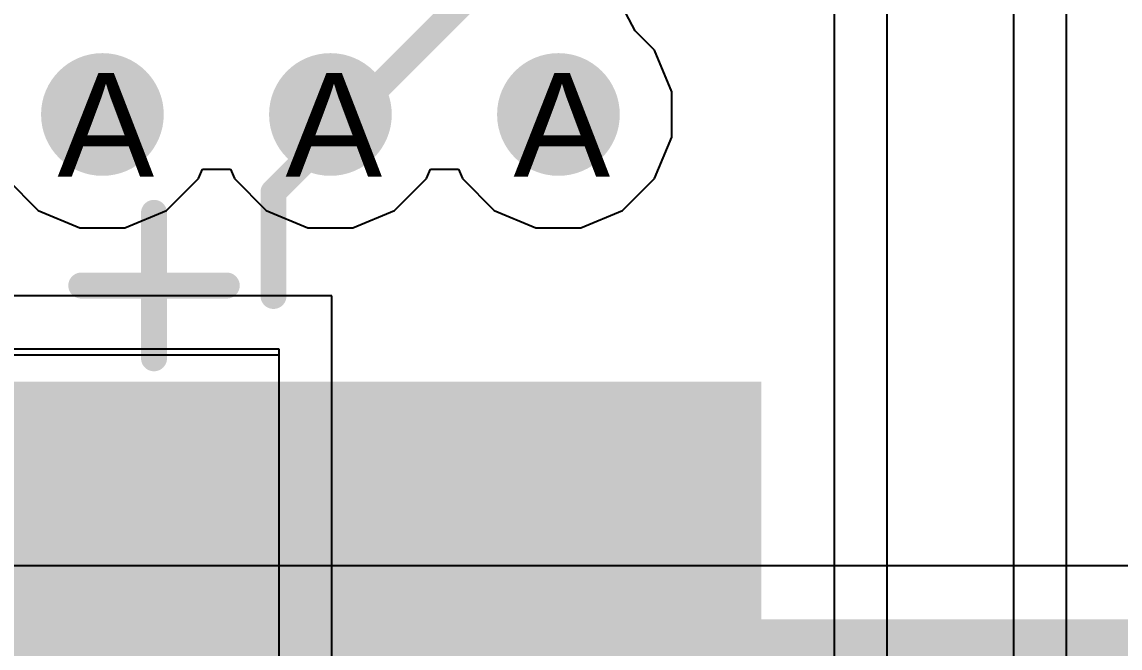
# Model space of a CAD drawing. Header units: inches. Extents: x 0 to 208, y 0 to 213.
# Drawn here: x 0.4802 to 0.6915, y 3.3735 to 3.494 of the extents above; entities that cross this region are included whole.
import ezdxf

# ---------------------------------------------------------------- set-up
doc = ezdxf.new("R2010")
doc.units = ezdxf.units.IN
doc.header["$MEASUREMENT"] = 0
for name, color, linetype in [('Bottom Layer', 5, 'Continuous'), ('Drill Drawing', 1, 'Continuous'), ('L2_GND1', 16, 'Continuous'), ('L3_SIG1', 76, 'Continuous'), ('L4_PWR', 90, 'Continuous'), ('L5_GND2', 156, 'Continuous'), ('L6_SIG2', 130, 'Continuous'), ('L7_GND3', 216, 'Continuous'), ('Top Layer', 1, 'Continuous'), ('Top Overlay', 2, 'Continuous'), ('Top Paste', 8, 'Continuous'), ('Top Solder', 216, 'Continuous'), ('Via Holes', 16, 'Continuous')]:
    doc.layers.add(name, color=color, linetype=linetype)
doc.styles.add('Arial', font='', dxfattribs={"height": 0.2})
doc.styles.get('Arial').set_extended_font_data('Arial')

# ---------------------------------------------------------------- blocks, each defined once
blk = doc.blocks.new('RVT1H101M0607_16')
at = {"layer": 'Top Layer'}
blk.add_hatch(color=1, dxfattribs=at).paths.add_polyline_path([(-0.17913385, 0.03149555), (-0.04133855, 0.03149555), (-0.04133855, -0.03149655), (-0.17913385, -0.03149655)])
at = {"layer": 'Top Paste'}
blk.add_hatch(color=8, dxfattribs=at).paths.add_polyline_path([(-0.17913385, 0.03149555), (-0.04133855, 0.03149555), (-0.04133855, -0.03149655), (-0.17913385, -0.03149655)])
at = {"layer": 'Top Solder'}
blk.add_hatch(color=216, dxfattribs=at).paths.add_polyline_path([(-0.18313385, 0.03549555), (-0.03733855, 0.03549555), (-0.03733855, -0.03549655), (-0.18313385, -0.03549655)])
at = {"layer": 'Top Overlay'}
for points in [[(-0.1312362, 0.0719995, 0.005, 0.005, 0), (-0.0722362, 0.1309995, 0.005, 0.005, 0)], [(-0.1312362, 0.0519995, 0.005, 0.005, 0), (-0.1312362, 0.0719995, 0.005, 0.005, 0)], [(-0.1542362, 0.0399995, 0.005, 0.005, 0), (-0.1542362, 0.0679995, 0.005, 0.005, 0)], [(-0.1682362, 0.0539995, 0.005, 0.005, 0), (-0.1402362, 0.0539995, 0.005, 0.005, 0)]]:
    blk.add_lwpolyline(points, format="xyseb", dxfattribs=at)
for points in [[(-0.1324862, 0.0719995, 0.0025, 0.0025, 1), (-0.1299862, 0.0719995, 0.0025, 0.0025, 1)], [(-0.1324862, 0.0719995, 0.0025, 0.0025, 1), (-0.1299862, 0.0719995, 0.0025, 0.0025, 1)], [(-0.1554862, 0.0679995, 0.0025, 0.0025, 1), (-0.1529862, 0.0679995, 0.0025, 0.0025, 1)], [(-0.1694862, 0.0539995, 0.0025, 0.0025, 1), (-0.1669862, 0.0539995, 0.0025, 0.0025, 1)], [(-0.1414862, 0.0539995, 0.0025, 0.0025, 1), (-0.1389862, 0.0539995, 0.0025, 0.0025, 1)], [(-0.1324862, 0.0519995, 0.0025, 0.0025, 1), (-0.1299862, 0.0519995, 0.0025, 0.0025, 1)], [(-0.1554862, 0.0399995, 0.0025, 0.0025, 1), (-0.1529862, 0.0399995, 0.0025, 0.0025, 1)]]:
    blk.add_lwpolyline(points, format="xyseb", close=True, dxfattribs=at)

msp = doc.modelspace()

# ---------------------------------------------------------------- hatches: boundary and pattern name
at = {"layer": 'Bottom Layer'}
h = msp.add_hatch(color=5, dxfattribs=at)
edge = h.paths.add_edge_path()
edge.add_arc((0.49564, 3.4761823), 0.011811, 0, 360)
h = msp.add_hatch(color=5, dxfattribs=at)
edge = h.paths.add_edge_path()
edge.add_arc((0.539529, 3.4761823), 0.011811, 0, 360)
h = msp.add_hatch(color=5, dxfattribs=at)
edge = h.paths.add_edge_path()
edge.add_arc((0.583418, 3.4761823), 0.011811, 0, 360)
at = {"layer": 'L2_GND1'}
h = msp.add_hatch(color=16, dxfattribs=at)
edge = h.paths.add_edge_path()
edge.add_arc((0.49564, 3.4761823), 0.011811, 0, 360)
h = msp.add_hatch(color=16, dxfattribs=at)
edge = h.paths.add_edge_path()
edge.add_arc((0.539529, 3.4761823), 0.011811, 0, 360)
h = msp.add_hatch(color=16, dxfattribs=at)
edge = h.paths.add_edge_path()
edge.add_arc((0.583418, 3.4761823), 0.011811, 0, 360)
at = {"layer": 'L3_SIG1'}
h = msp.add_hatch(color=76, dxfattribs=at)
edge = h.paths.add_edge_path()
edge.add_arc((0.49564, 3.4761823), 0.011811, 0, 360)
h = msp.add_hatch(color=76, dxfattribs=at)
edge = h.paths.add_edge_path()
edge.add_arc((0.539529, 3.4761823), 0.011811, 0, 360)
h = msp.add_hatch(color=76, dxfattribs=at)
edge = h.paths.add_edge_path()
edge.add_arc((0.583418, 3.4761823), 0.011811, 0, 360)
at = {"layer": 'L4_PWR'}
h = msp.add_hatch(color=90, dxfattribs=at)
edge = h.paths.add_edge_path()
edge.add_arc((0.49564, 3.4761823), 0.011811, 0, 360)
h = msp.add_hatch(color=90, dxfattribs=at)
edge = h.paths.add_edge_path()
edge.add_arc((0.539529, 3.4761823), 0.011811, 0, 360)
h = msp.add_hatch(color=90, dxfattribs=at)
edge = h.paths.add_edge_path()
edge.add_arc((0.583418, 3.4761823), 0.011811, 0, 360)
at = {"layer": 'L5_GND2'}
h = msp.add_hatch(color=156, dxfattribs=at)
edge = h.paths.add_edge_path()
edge.add_arc((0.49564, 3.4761823), 0.011811, 0, 360)
h = msp.add_hatch(color=156, dxfattribs=at)
edge = h.paths.add_edge_path()
edge.add_arc((0.539529, 3.4761823), 0.011811, 0, 360)
h = msp.add_hatch(color=156, dxfattribs=at)
edge = h.paths.add_edge_path()
edge.add_arc((0.583418, 3.4761823), 0.011811, 0, 360)
at = {"layer": 'L6_SIG2'}
h = msp.add_hatch(color=130, dxfattribs=at)
edge = h.paths.add_edge_path()
edge.add_arc((0.49564, 3.4761823), 0.011811, 0, 360)
h = msp.add_hatch(color=130, dxfattribs=at)
edge = h.paths.add_edge_path()
edge.add_arc((0.539529, 3.4761823), 0.011811, 0, 360)
h = msp.add_hatch(color=130, dxfattribs=at)
edge = h.paths.add_edge_path()
edge.add_arc((0.583418, 3.4761823), 0.011811, 0, 360)
at = {"layer": 'L7_GND3'}
h = msp.add_hatch(color=216, dxfattribs=at)
edge = h.paths.add_edge_path()
edge.add_arc((0.49564, 3.4761823), 0.011811, 0, 360)
h = msp.add_hatch(color=216, dxfattribs=at)
edge = h.paths.add_edge_path()
edge.add_arc((0.539529, 3.4761823), 0.011811, 0, 360)
h = msp.add_hatch(color=216, dxfattribs=at)
edge = h.paths.add_edge_path()
edge.add_arc((0.583418, 3.4761823), 0.011811, 0, 360)
at = {"layer": 'Top Layer'}
h = msp.add_hatch(color=1, dxfattribs=at)
edge = h.paths.add_edge_path()
edge.add_arc((0.49564, 3.4761823), 0.011811, 0, 360)
h = msp.add_hatch(color=1, dxfattribs=at)
edge = h.paths.add_edge_path()
edge.add_arc((0.539529, 3.4761823), 0.011811, 0, 360)
h = msp.add_hatch(color=1, dxfattribs=at)
edge = h.paths.add_edge_path()
edge.add_arc((0.583418, 3.4761823), 0.011811, 0, 360)
at = {"layer": 'Via Holes'}
h = msp.add_hatch(color=7, dxfattribs=at)
edge = h.paths.add_edge_path()
edge.add_arc((0.49564, 3.4761823), 0.0059055, 0, 360)
h = msp.add_hatch(color=7, dxfattribs=at)
edge = h.paths.add_edge_path()
edge.add_arc((0.539529, 3.4761823), 0.0059055, 0, 360)
h = msp.add_hatch(color=7, dxfattribs=at)
edge = h.paths.add_edge_path()
edge.add_arc((0.583418, 3.4761823), 0.0059055, 0, 360)

# ---------------------------------------------------------------- linework, layer by layer
at = {"layer": 'Bottom Layer'}
for p, q in [((0.5398146, 3.4412467), (0.4376378, 3.4412467)), ((0.5398146, 3.3372009), (0.5398146, 3.4412467)), ((0.4749258, 3.4310508), (0.5296187, 3.4310508)), ((0.5296187, 3.4310508), (0.5296187, 3.3372009)), ((0.2696837, 3.4298888), (0.5296187, 3.4298888)), ((0.5296187, 3.4298888), (0.5296187, 3.3372009))]:
    msp.add_line(p, q, dxfattribs=at)
at = {"layer": 'L2_GND1'}
for p, q in [((0.5981634, 3.4922823), (0.5963684, 3.4957045)), ((0.6019085, 3.4885372), (0.5981634, 3.4922823)), ((0.605229, 3.4805208), (0.6019085, 3.4885372)), ((0.605229, 3.4718438), (0.605229, 3.4805208)), ((0.6019085, 3.4638274), (0.605229, 3.4718438)), ((0.5141305, 3.4638274), (0.5148785, 3.4656332)), ((0.5148785, 3.4656332), (0.5202905, 3.4656332)), ((0.5202905, 3.4656332), (0.5210385, 3.4638274)), ((0.5580195, 3.4638274), (0.5587675, 3.4656332)), ((0.5587675, 3.4656332), (0.5641795, 3.4656332)), ((0.5641795, 3.4656332), (0.5649275, 3.4638274)), ((0.4771495, 3.4638274), (0.4832851, 3.4576918)), ((0.5079949, 3.4576918), (0.5141305, 3.4638274)), ((0.5210385, 3.4638274), (0.5271741, 3.4576918)), ((0.5518839, 3.4576918), (0.5580195, 3.4638274)), ((0.5649275, 3.4638274), (0.5710631, 3.4576918)), ((0.5957729, 3.4576918), (0.6019085, 3.4638274)), ((0.4832851, 3.4576918), (0.4913015, 3.4543713)), ((0.4999785, 3.4543713), (0.5079949, 3.4576918)), ((0.5271741, 3.4576918), (0.5351905, 3.4543713)), ((0.5438675, 3.4543713), (0.5518839, 3.4576918)), ((0.5710631, 3.4576918), (0.5790795, 3.4543713)), ((0.5877565, 3.4543713), (0.5957729, 3.4576918)), ((0.4913015, 3.4543713), (0.4999785, 3.4543713)), ((0.5351905, 3.4543713), (0.5438675, 3.4543713)), ((0.5790795, 3.4543713), (0.5877565, 3.4543713))]:
    msp.add_line(p, q, dxfattribs=at)
at = {"layer": 'L3_SIG1'}
for p, q in [((0.5981634, 3.4922823), (0.5963684, 3.4957045)), ((0.6019085, 3.4885372), (0.5981634, 3.4922823)), ((0.605229, 3.4805208), (0.6019085, 3.4885372)), ((0.605229, 3.4718438), (0.605229, 3.4805208)), ((0.6019085, 3.4638274), (0.605229, 3.4718438)), ((0.5141305, 3.4638274), (0.5148785, 3.4656332)), ((0.5148785, 3.4656332), (0.5202905, 3.4656332)), ((0.5202905, 3.4656332), (0.5210385, 3.4638274)), ((0.5580195, 3.4638274), (0.5587675, 3.4656332)), ((0.5587675, 3.4656332), (0.5641795, 3.4656332)), ((0.5641795, 3.4656332), (0.5649275, 3.4638274)), ((0.4771495, 3.4638274), (0.4832851, 3.4576918)), ((0.5079949, 3.4576918), (0.5141305, 3.4638274)), ((0.5210385, 3.4638274), (0.5271741, 3.4576918)), ((0.5518839, 3.4576918), (0.5580195, 3.4638274)), ((0.5649275, 3.4638274), (0.5710631, 3.4576918)), ((0.5957729, 3.4576918), (0.6019085, 3.4638274)), ((0.4832851, 3.4576918), (0.4913015, 3.4543713)), ((0.4999785, 3.4543713), (0.5079949, 3.4576918)), ((0.5271741, 3.4576918), (0.5351905, 3.4543713)), ((0.5438675, 3.4543713), (0.5518839, 3.4576918)), ((0.5710631, 3.4576918), (0.5790795, 3.4543713)), ((0.5877565, 3.4543713), (0.5957729, 3.4576918)), ((0.4913015, 3.4543713), (0.4999785, 3.4543713)), ((0.5351905, 3.4543713), (0.5438675, 3.4543713)), ((0.5790795, 3.4543713), (0.5877565, 3.4543713))]:
    msp.add_line(p, q, dxfattribs=at)
at = {"layer": 'L4_PWR'}
for p, q in [((0.6364938, 3.7968501), (0.6364938, 2.7869252)), ((0.6466897, 2.9285366), (0.6466897, 3.7968501)), ((0.5981634, 3.4922823), (0.5963684, 3.4957045)), ((0.6019085, 3.4885372), (0.5981634, 3.4922823)), ((0.605229, 3.4805208), (0.6019085, 3.4885372)), ((0.605229, 3.4718438), (0.605229, 3.4805208)), ((0.6019085, 3.4638274), (0.605229, 3.4718438)), ((0.5141305, 3.4638274), (0.5148785, 3.4656332)), ((0.5148785, 3.4656332), (0.5202905, 3.4656332)), ((0.5202905, 3.4656332), (0.5210385, 3.4638274)), ((0.5580195, 3.4638274), (0.5587675, 3.4656332)), ((0.5587675, 3.4656332), (0.5641795, 3.4656332)), ((0.5641795, 3.4656332), (0.5649275, 3.4638274)), ((0.4771495, 3.4638274), (0.4832851, 3.4576918)), ((0.5079949, 3.4576918), (0.5141305, 3.4638274)), ((0.5210385, 3.4638274), (0.5271741, 3.4576918)), ((0.5518839, 3.4576918), (0.5580195, 3.4638274)), ((0.5649275, 3.4638274), (0.5710631, 3.4576918)), ((0.5957729, 3.4576918), (0.6019085, 3.4638274)), ((0.4832851, 3.4576918), (0.4913015, 3.4543713)), ((0.4999785, 3.4543713), (0.5079949, 3.4576918)), ((0.5271741, 3.4576918), (0.5351905, 3.4543713)), ((0.5438675, 3.4543713), (0.5518839, 3.4576918)), ((0.5710631, 3.4576918), (0.5790795, 3.4543713)), ((0.5877565, 3.4543713), (0.5957729, 3.4576918)), ((0.4913015, 3.4543713), (0.4999785, 3.4543713)), ((0.5351905, 3.4543713), (0.5438675, 3.4543713)), ((0.5790795, 3.4543713), (0.5877565, 3.4543713))]:
    msp.add_line(p, q, dxfattribs=at)
at = {"layer": 'L5_GND2'}
for p, q in [((0.5981634, 3.4922823), (0.5963684, 3.4957045)), ((0.6019085, 3.4885372), (0.5981634, 3.4922823)), ((0.605229, 3.4805208), (0.6019085, 3.4885372)), ((0.605229, 3.4718438), (0.605229, 3.4805208)), ((0.6019085, 3.4638274), (0.605229, 3.4718438)), ((0.5141305, 3.4638274), (0.5148785, 3.4656332)), ((0.5148785, 3.4656332), (0.5202905, 3.4656332)), ((0.5202905, 3.4656332), (0.5210385, 3.4638274)), ((0.5580195, 3.4638274), (0.5587675, 3.4656332)), ((0.5587675, 3.4656332), (0.5641795, 3.4656332)), ((0.5641795, 3.4656332), (0.5649275, 3.4638274)), ((0.4771495, 3.4638274), (0.4832851, 3.4576918)), ((0.5079949, 3.4576918), (0.5141305, 3.4638274)), ((0.5210385, 3.4638274), (0.5271741, 3.4576918)), ((0.5518839, 3.4576918), (0.5580195, 3.4638274)), ((0.5649275, 3.4638274), (0.5710631, 3.4576918)), ((0.5957729, 3.4576918), (0.6019085, 3.4638274)), ((0.4832851, 3.4576918), (0.4913015, 3.4543713)), ((0.4999785, 3.4543713), (0.5079949, 3.4576918)), ((0.5271741, 3.4576918), (0.5351905, 3.4543713)), ((0.5438675, 3.4543713), (0.5518839, 3.4576918)), ((0.5710631, 3.4576918), (0.5790795, 3.4543713)), ((0.5877565, 3.4543713), (0.5957729, 3.4576918)), ((0.4913015, 3.4543713), (0.4999785, 3.4543713)), ((0.5351905, 3.4543713), (0.5438675, 3.4543713)), ((0.5790795, 3.4543713), (0.5877565, 3.4543713))]:
    msp.add_line(p, q, dxfattribs=at)
at = {"layer": 'L6_SIG2'}
for p, q in [((0.5981634, 3.4922823), (0.5963684, 3.4957045)), ((0.6019085, 3.4885372), (0.5981634, 3.4922823)), ((0.605229, 3.4805208), (0.6019085, 3.4885372)), ((0.605229, 3.4718438), (0.605229, 3.4805208)), ((0.6019085, 3.4638274), (0.605229, 3.4718438)), ((0.5141305, 3.4638274), (0.5148785, 3.4656332)), ((0.5148785, 3.4656332), (0.5202905, 3.4656332)), ((0.5202905, 3.4656332), (0.5210385, 3.4638274)), ((0.5580195, 3.4638274), (0.5587675, 3.4656332)), ((0.5587675, 3.4656332), (0.5641795, 3.4656332)), ((0.5641795, 3.4656332), (0.5649275, 3.4638274)), ((0.4771495, 3.4638274), (0.4832851, 3.4576918)), ((0.5079949, 3.4576918), (0.5141305, 3.4638274)), ((0.5210385, 3.4638274), (0.5271741, 3.4576918)), ((0.5518839, 3.4576918), (0.5580195, 3.4638274)), ((0.5649275, 3.4638274), (0.5710631, 3.4576918)), ((0.5957729, 3.4576918), (0.6019085, 3.4638274)), ((0.4832851, 3.4576918), (0.4913015, 3.4543713)), ((0.4999785, 3.4543713), (0.5079949, 3.4576918)), ((0.5271741, 3.4576918), (0.5351905, 3.4543713)), ((0.5438675, 3.4543713), (0.5518839, 3.4576918)), ((0.5710631, 3.4576918), (0.5790795, 3.4543713)), ((0.5877565, 3.4543713), (0.5957729, 3.4576918)), ((0.4913015, 3.4543713), (0.4999785, 3.4543713)), ((0.5351905, 3.4543713), (0.5438675, 3.4543713)), ((0.5790795, 3.4543713), (0.5877565, 3.4543713)), ((1.9078891, 3.3892743), (0.4747366, 3.3892743))]:
    msp.add_line(p, q, dxfattribs=at)
msp.add_lwpolyline([(0.468824, 3.375, 0.008, 0.008, 0), (1.9078896, 3.375, 0.008, 0.008, 0)], format="xyseb", dxfattribs=at)
at = {"layer": 'L7_GND3'}
for p, q in [((0.5981634, 3.4922823), (0.5963684, 3.4957045)), ((0.6019085, 3.4885372), (0.5981634, 3.4922823)), ((0.605229, 3.4805208), (0.6019085, 3.4885372)), ((0.605229, 3.4718438), (0.605229, 3.4805208)), ((0.6019085, 3.4638274), (0.605229, 3.4718438)), ((0.5141305, 3.4638274), (0.5148785, 3.4656332)), ((0.5148785, 3.4656332), (0.5202905, 3.4656332)), ((0.5202905, 3.4656332), (0.5210385, 3.4638274)), ((0.5580195, 3.4638274), (0.5587675, 3.4656332)), ((0.5587675, 3.4656332), (0.5641795, 3.4656332)), ((0.5641795, 3.4656332), (0.5649275, 3.4638274)), ((0.4771495, 3.4638274), (0.4832851, 3.4576918)), ((0.5079949, 3.4576918), (0.5141305, 3.4638274)), ((0.5210385, 3.4638274), (0.5271741, 3.4576918)), ((0.5518839, 3.4576918), (0.5580195, 3.4638274)), ((0.5649275, 3.4638274), (0.5710631, 3.4576918)), ((0.5957729, 3.4576918), (0.6019085, 3.4638274)), ((0.4832851, 3.4576918), (0.4913015, 3.4543713)), ((0.4999785, 3.4543713), (0.5079949, 3.4576918)), ((0.5271741, 3.4576918), (0.5351905, 3.4543713)), ((0.5438675, 3.4543713), (0.5518839, 3.4576918)), ((0.5710631, 3.4576918), (0.5790795, 3.4543713)), ((0.5877565, 3.4543713), (0.5957729, 3.4576918)), ((0.4913015, 3.4543713), (0.4999785, 3.4543713)), ((0.5351905, 3.4543713), (0.5438675, 3.4543713)), ((0.5790795, 3.4543713), (0.5877565, 3.4543713))]:
    msp.add_line(p, q, dxfattribs=at)
at = {"layer": 'Top Layer'}
for p, q in [((0.671, 3.5360776), (0.671, 3.256)), ((0.6811959, 3.256), (0.6811959, 3.5360776))]:
    msp.add_line(p, q, dxfattribs=at)
msp.add_lwpolyline([(0.5595738, 3.3892462, 0.025, 0.025, 0), (0.5634498, 3.3853702, 0.025, 0.025, 0)], format="xyseb", dxfattribs=at)
for points in [[(0.5533238, 3.3892462, 0.0125, 0.0125, 1), (0.5658238, 3.3892462, 0.0125, 0.0125, 1)], [(0.5571998, 3.3853702, 0.0125, 0.0125, 1), (0.5696998, 3.3853702, 0.0125, 0.0125, 1)]]:
    msp.add_lwpolyline(points, format="xyseb", close=True, dxfattribs=at)

# ---------------------------------------------------------------- block references
msp.add_blockref('RVT1H101M0607_16', (0.65981, 3.3892467))

# ---------------------------------------------------------------- texts
at = {"layer": 'Drill Drawing', "style": 'Arial'}
for p in [(0.4869755, 3.4641856), (0.5308645, 3.4641856), (0.5747535, 3.4641856)]:
    msp.add_text('A', height=0.02, dxfattribs=at).set_placement(p)

doc.saveas('drawing.dxf')
